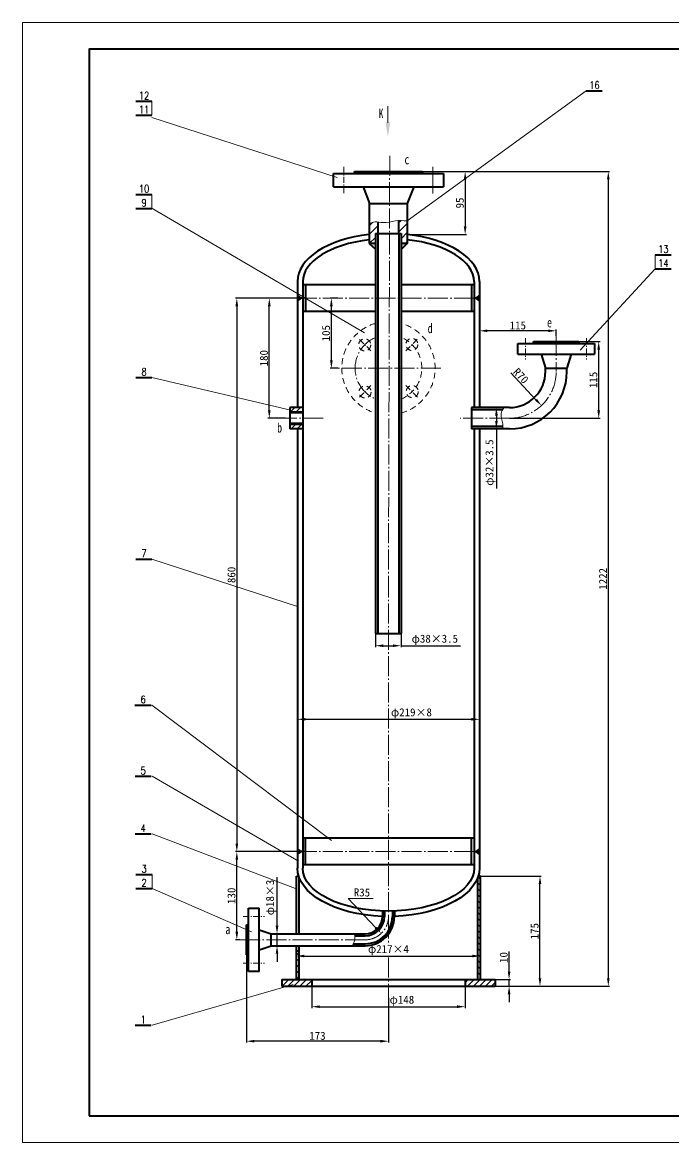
# Model space of a CAD drawing. Extents: x 588 to 7439, y -1551 to 1674.
# Drawn here: x 5063 to 6039, y -6 to 1674 of the extents above; entities that cross this region are included whole.
import ezdxf
from ezdxf.enums import TextEntityAlignment as Align

# ---------------------------------------------------------------- set-up
doc = ezdxf.new("R2010")
doc.units = 0
doc.header["$LTSCALE"] = 12
doc.header["$PDMODE"] = 1
for name, pattern in [('XX-L', [1.25, 0.75, -0.5]), ('ZXX-L', [3.28, 2.5, -0.3, 0.18, -0.3]), ('ZXX-S', [1.27, 0.75, -0.2, 0.12, -0.2])]:
    doc.linetypes.add(name, pattern=pattern)
doc.layers.get('Defpoints').update_dxf_attribs({"linetype": 'CONTINUOUS'})
for name, color, linetype, lineweight in [('A 粗实线', 1, 'CONTINUOUS', 40), ('B 细实线', 7, 'CONTINUOUS', 18), ('C 文 字', 2, 'CONTINUOUS', 20), ('D 短中心线', 3, 'ZXX-S', 18), ('E 长中心线', 3, 'ZXX-L', 18), ('G 长虚线', 6, 'XX-L', 20), ('J 标注尺寸', 2, 'CONTINUOUS', 18)]:
    doc.layers.add(name, color=color, linetype=linetype, lineweight=lineweight)
doc.styles.add('HZTXT', font='SIMFANG.TTF', dxfattribs={"width": 0.75})
doc.styles.add('ROMANC', font='romanc', dxfattribs={"width": 0.7, "height": 6})
doc.styles.get("Standard").update_dxf_attribs({"font": 'SIMFANG.TTF'})
doc.styles.add('标题中文', font='SIMFANG.TTF', dxfattribs={"width": 0.7})
doc.dimstyles.new('通用标注4.0', dxfattribs={"dimtxt": 12, "dimasz": 12, "dimexe": 2, "dimexo": 0, "dimgap": 2, "dimtad": 1, "dimdec": 0, "dimzin": 0, "dimdsep": 46, "dimtxsty": 'Standard', "dimcen": 0, "dimadec": 0, "dimazin": 0, "dimtfac": 0.375, "dimtdec": 0, "dimtmove": 0, "dimatfit": 3, "dimfxl": 0, "dimtzin": 0, "dimarcsym": 0})
pattern_1 = [(45, (-461.254, 0), (-6.735192, 6.735192), [])]

# ---------------------------------------------------------------- blocks, each defined once
blk = doc.blocks.new('*D90')
at = {"layer": 'Defpoints', "color": 0}
for p in [(5444.4, 307.6), (5454.1, 307.6), (5454.1, 289.6)]:
    blk.add_point(p, dxfattribs=at)
at = {"layer": 'J 标注尺寸', "color": 0, "lineweight": -2}
for p, q in [((5444.4, 319.6), (5444.4, 392.6)), ((5454.1, 307.6), (5442.4, 307.6)), ((5444.4, 289.6), (5444.4, 307.6)), ((5454.1, 289.6), (5442.4, 289.6)), ((5444.4, 277.6), (5444.4, 265.6))]:
    blk.add_line(p, q, dxfattribs=at)
at = {"layer": 'J 标注尺寸', "color": 0}
for points in [[(5442.4, 319.6), (5446.4, 319.6), (5444.4, 307.6)], [(5442.4, 277.6), (5446.4, 277.6), (5444.4, 289.6)]]:
    blk.add_solid(points, dxfattribs=at)
at = {"layer": 'J 标注尺寸', "color": 0, "insert": (5435.5, 362.1), "char_height": 12, "attachment_point": 5, "rotation": 90}
blk.add_mtext('φ18×3', dxfattribs=at)
blk = doc.blocks.new('*D87')
at = {"layer": 'Defpoints', "color": 0}
for p in [(5749.5, 394.1), (5838.7, 394.1), (5771.5, 229.1)]:
    blk.add_point(p, dxfattribs=at)
at = {"layer": 'J 标注尺寸', "color": 0, "lineweight": -2}
for p, q in [((5749.5, 394.1), (5840.7, 394.1)), ((5838.7, 241.1), (5838.7, 382.1)), ((5771.5, 229.1), (5840.7, 229.1))]:
    blk.add_line(p, q, dxfattribs=at)
at = {"layer": 'J 标注尺寸', "color": 0}
for points in [[(5836.7, 382.1), (5840.7, 382.1), (5838.7, 394.1)], [(5836.7, 241.1), (5840.7, 241.1), (5838.7, 229.1)]]:
    blk.add_solid(points, dxfattribs=at)
at = {"layer": 'J 标注尺寸', "color": 0, "insert": (5830.7, 311.6), "char_height": 12, "attachment_point": 5, "rotation": 90}
blk.add_mtext('175', dxfattribs=at)
blk = doc.blocks.new('*D86')
at = {"layer": 'Defpoints', "color": 0}
for p in [(5771.5, 239.1), (5792.4, 239.1), (5771.5, 229.1)]:
    blk.add_point(p, dxfattribs=at)
at = {"layer": 'J 标注尺寸', "color": 0, "lineweight": -2}
for p, q in [((5792.4, 251.1), (5792.4, 281)), ((5771.5, 239.1), (5794.4, 239.1)), ((5792.4, 229.1), (5792.4, 239.1)), ((5771.5, 229.1), (5794.4, 229.1)), ((5792.4, 217.1), (5792.4, 205.1))]:
    blk.add_line(p, q, dxfattribs=at)
at = {"layer": 'J 标注尺寸', "color": 0}
for points in [[(5790.4, 251.1), (5794.4, 251.1), (5792.4, 239.1)], [(5790.4, 217.1), (5794.4, 217.1), (5792.4, 229.1)]]:
    blk.add_solid(points, dxfattribs=at)
at = {"layer": 'J 标注尺寸', "color": 0, "insert": (5784.4, 272.1), "char_height": 12, "attachment_point": 5, "rotation": 90}
blk.add_mtext('10', dxfattribs=at)
blk = doc.blocks.new('*D89')
at = {"layer": 'Defpoints', "color": 0}
for p in [(5398.5, 276.1), (5611.5, 211.4), (5398.5, 146.6)]:
    blk.add_point(p, dxfattribs=at)
at = {"layer": 'J 标注尺寸', "color": 0, "lineweight": -2}
for p, q in [((5398.5, 276.1), (5398.5, 144.6)), ((5611.5, 211.4), (5611.5, 144.6)), ((5599.5, 146.6), (5410.5, 146.6))]:
    blk.add_line(p, q, dxfattribs=at)
at = {"layer": 'J 标注尺寸', "color": 0}
for points in [[(5410.5, 148.6), (5410.5, 144.6), (5398.5, 146.6)], [(5599.5, 148.6), (5599.5, 144.6), (5611.5, 146.6)]]:
    blk.add_solid(points, dxfattribs=at)
at = {"layer": 'J 标注尺寸', "color": 0, "insert": (5505, 154.6), "char_height": 12, "attachment_point": 5}
blk.add_mtext('173', dxfattribs=at)
blk = doc.blocks.new('*D94')
at = {"layer": 'Defpoints', "color": 0}
for p in [(5496.5, 229.1), (5726.5, 229.1), (5726.5, 198.3)]:
    blk.add_point(p, dxfattribs=at)
at = {"layer": 'J 标注尺寸', "color": 0, "lineweight": -2}
for p, q in [((5496.5, 229.1), (5496.5, 196.3)), ((5726.5, 229.1), (5726.5, 196.3)), ((5508.5, 198.3), (5714.5, 198.3))]:
    blk.add_line(p, q, dxfattribs=at)
at = {"layer": 'J 标注尺寸', "color": 0}
for points in [[(5508.5, 200.3), (5508.5, 196.3), (5496.5, 198.3)], [(5714.5, 200.3), (5714.5, 196.3), (5726.5, 198.3)]]:
    blk.add_solid(points, dxfattribs=at)
at = {"layer": 'J 标注尺寸', "color": 0, "insert": (5631.6, 207.2), "char_height": 12, "attachment_point": 5}
blk.add_mtext('φ148', dxfattribs=at)
blk = doc.blocks.new('*D88')
at = {"layer": 'Defpoints', "color": 0}
for p in [(5473.5, 276.3), (5749.5, 276.3), (5749.5, 274.3)]:
    blk.add_point(p, dxfattribs=at)
at = {"layer": 'J 标注尺寸', "color": 0, "lineweight": -2}
for p, q in [((5473.5, 276.3), (5473.5, 272.3)), ((5485.5, 274.3), (5737.5, 274.3)), ((5749.5, 276.3), (5749.5, 272.3))]:
    blk.add_line(p, q, dxfattribs=at)
at = {"layer": 'J 标注尺寸', "color": 0}
for points in [[(5485.5, 276.3), (5485.5, 272.3), (5473.5, 274.3)], [(5737.5, 276.3), (5737.5, 272.3), (5749.5, 274.3)]]:
    blk.add_solid(points, dxfattribs=at)
at = {"layer": 'J 标注尺寸', "color": 0, "insert": (5611.5, 283.2), "char_height": 12, "attachment_point": 5}
blk.add_mtext('φ217×4', dxfattribs=at)
blk = doc.blocks.new('*D85')
at = {"layer": 'Defpoints', "color": 0}
for p in [(5475, 621.9), (5748, 629.3), (5748, 621.9)]:
    blk.add_point(p, dxfattribs=at)
at = {"layer": 'J 标注尺寸', "color": 0, "lineweight": -2}
for p, q in [((5475, 621.9), (5475, 631.3)), ((5487, 629.3), (5736, 629.3)), ((5748, 621.9), (5748, 631.3))]:
    blk.add_line(p, q, dxfattribs=at)
at = {"layer": 'J 标注尺寸', "color": 0}
for points in [[(5487, 631.3), (5487, 627.3), (5475, 629.3)], [(5736, 631.3), (5736, 627.3), (5748, 629.3)]]:
    blk.add_solid(points, dxfattribs=at)
at = {"layer": 'J 标注尺寸', "color": 0, "insert": (5645.9, 638.2), "char_height": 12, "attachment_point": 5}
blk.add_mtext('φ219×8', dxfattribs=at)
blk = doc.blocks.new('*D95')
at = {"layer": 'Defpoints', "color": 0}
for p in [(5432.8, 1260.9), (5483, 1260.9), (5456.9, 1080.9)]:
    blk.add_point(p, dxfattribs=at)
at = {"layer": 'J 标注尺寸', "color": 0, "lineweight": -2}
for p, q in [((5483, 1260.9), (5430.8, 1260.9)), ((5432.8, 1092.9), (5432.8, 1248.9)), ((5456.9, 1080.9), (5430.8, 1080.9))]:
    blk.add_line(p, q, dxfattribs=at)
at = {"layer": 'J 标注尺寸', "color": 0}
for points in [[(5430.8, 1248.9), (5434.8, 1248.9), (5432.8, 1260.9)], [(5430.8, 1092.9), (5434.8, 1092.9), (5432.8, 1080.9)]]:
    blk.add_solid(points, dxfattribs=at)
at = {"layer": 'J 标注尺寸', "color": 0, "insert": (5424.8, 1170.9), "char_height": 12, "attachment_point": 5, "rotation": 90}
blk.add_mtext('180', dxfattribs=at)
blk = doc.blocks.new('*D96')
at = {"layer": 'Defpoints', "color": 0}
for p in [(5525.9, 1260.9), (5535.8, 1260.9), (5535.8, 1155.9)]:
    blk.add_point(p, dxfattribs=at)
at = {"layer": 'J 标注尺寸', "color": 0, "lineweight": -2}
for p, q in [((5535.8, 1260.9), (5523.9, 1260.9)), ((5525.9, 1167.9), (5525.9, 1248.9)), ((5535.8, 1155.9), (5523.9, 1155.9))]:
    blk.add_line(p, q, dxfattribs=at)
at = {"layer": 'J 标注尺寸', "color": 0}
for points in [[(5523.9, 1248.9), (5527.9, 1248.9), (5525.9, 1260.9)], [(5523.9, 1167.9), (5527.9, 1167.9), (5525.9, 1155.9)]]:
    blk.add_solid(points, dxfattribs=at)
at = {"layer": 'J 标注尺寸', "color": 0, "insert": (5517.9, 1208.4), "char_height": 12, "attachment_point": 5, "rotation": 90}
blk.add_mtext('105', dxfattribs=at)
blk = doc.blocks.new('*D97')
at = {"layer": 'Defpoints', "color": 0}
for p in [(5662.5, 1450.9), (5639.6, 1356.5), (5726.5, 1356.5)]:
    blk.add_point(p, dxfattribs=at)
at = {"layer": 'J 标注尺寸', "color": 0, "lineweight": -2}
for p, q in [((5662.5, 1450.9), (5728.5, 1450.9)), ((5726.5, 1438.9), (5726.5, 1368.5)), ((5639.6, 1356.5), (5728.5, 1356.5))]:
    blk.add_line(p, q, dxfattribs=at)
at = {"layer": 'J 标注尺寸', "color": 0}
for points in [[(5724.5, 1438.9), (5728.5, 1438.9), (5726.5, 1450.9)], [(5724.5, 1368.5), (5728.5, 1368.5), (5726.5, 1356.5)]]:
    blk.add_solid(points, dxfattribs=at)
at = {"layer": 'J 标注尺寸', "color": 0, "insert": (5718.5, 1403.7), "char_height": 12, "attachment_point": 5, "rotation": 90}
blk.add_mtext('95', dxfattribs=at)
blk = doc.blocks.new('*D98')
at = {"layer": 'Defpoints', "color": 0}
for p in [(5748, 1212), (5748, 1204.4), (5863, 1204.4)]:
    blk.add_point(p, dxfattribs=at)
at = {"layer": 'J 标注尺寸', "color": 0, "lineweight": -2}
for p, q in [((5748, 1204.4), (5748, 1214)), ((5851, 1212), (5760, 1212)), ((5863, 1204.4), (5863, 1214))]:
    blk.add_line(p, q, dxfattribs=at)
at = {"layer": 'J 标注尺寸', "color": 0}
for points in [[(5760, 1214), (5760, 1210), (5748, 1212)], [(5851, 1214), (5851, 1210), (5863, 1212)]]:
    blk.add_solid(points, dxfattribs=at)
at = {"layer": 'J 标注尺寸', "color": 0, "insert": (5805.5, 1220), "char_height": 12, "attachment_point": 5}
blk.add_mtext('115', dxfattribs=at)
blk = doc.blocks.new('*D99')
at = {"layer": 'Defpoints', "color": 0}
for p in [(5432.8, 1260.9), (5384.1, 430.9), (5487, 430.9)]:
    blk.add_point(p, dxfattribs=at)
at = {"layer": 'J 标注尺寸', "color": 0, "lineweight": -2}
for p, q in [((5432.8, 1260.9), (5382.1, 1260.9)), ((5384.1, 1248.9), (5384.1, 442.9)), ((5487, 430.9), (5382.1, 430.9))]:
    blk.add_line(p, q, dxfattribs=at)
at = {"layer": 'J 标注尺寸', "color": 0}
for points in [[(5382.1, 1248.9), (5386.1, 1248.9), (5384.1, 1260.9)], [(5382.1, 442.9), (5386.1, 442.9), (5384.1, 430.9)]]:
    blk.add_solid(points, dxfattribs=at)
at = {"layer": 'J 标注尺寸', "color": 0, "insert": (5376.1, 845.9), "char_height": 12, "attachment_point": 5, "rotation": 90}
blk.add_mtext('860', dxfattribs=at)
blk = doc.blocks.new('*D100')
at = {"layer": 'Defpoints', "color": 0}
for p in [(5384.1, 430.9), (5388.7, 430.9), (5388.7, 298.6)]:
    blk.add_point(p, dxfattribs=at)
at = {"layer": 'J 标注尺寸', "color": 0, "lineweight": -2}
for p, q in [((5388.7, 430.9), (5382.1, 430.9)), ((5384.1, 310.6), (5384.1, 418.9)), ((5388.7, 298.6), (5382.1, 298.6))]:
    blk.add_line(p, q, dxfattribs=at)
at = {"layer": 'J 标注尺寸', "color": 0}
for points in [[(5382.1, 418.9), (5386.1, 418.9), (5384.1, 430.9)], [(5382.1, 310.6), (5386.1, 310.6), (5384.1, 298.6)]]:
    blk.add_solid(points, dxfattribs=at)
at = {"layer": 'J 标注尺寸', "color": 0, "insert": (5376.1, 364.7), "char_height": 12, "attachment_point": 5, "rotation": 90}
blk.add_mtext('130', dxfattribs=at)
blk = doc.blocks.new('*D101')
at = {"layer": 'Defpoints', "color": 0}
for p in [(5728.5, 1450.9), (5840.7, 229.1), (5941.2, 229.1)]:
    blk.add_point(p, dxfattribs=at)
at = {"layer": 'J 标注尺寸', "color": 0, "lineweight": -2}
for p, q in [((5728.5, 1450.9), (5943.2, 1450.9)), ((5941.2, 1438.9), (5941.2, 241.1)), ((5840.7, 229.1), (5943.2, 229.1))]:
    blk.add_line(p, q, dxfattribs=at)
at = {"layer": 'J 标注尺寸', "color": 0}
for points in [[(5939.2, 1438.9), (5943.2, 1438.9), (5941.2, 1450.9)], [(5939.2, 241.1), (5943.2, 241.1), (5941.2, 229.1)]]:
    blk.add_solid(points, dxfattribs=at)
at = {"layer": 'J 标注尺寸', "color": 0, "insert": (5933.2, 840), "char_height": 12, "attachment_point": 5, "rotation": 90}
blk.add_mtext('1222', dxfattribs=at)
blk = doc.blocks.new('*D102')
at = {"layer": 'Defpoints', "color": 0}
for p in [(5793, 1150.9), (5841, 1099.9)]:
    blk.add_point(p, dxfattribs=at)
at = {"layer": 'J 标注尺寸', "color": 0, "lineweight": -2}
blk.add_line((5794.9, 1148.9), (5832.7, 1108.6), dxfattribs=at)
at = {"layer": 'J 标注尺寸', "color": 0}
blk.add_solid([(5834.2, 1110), (5831.3, 1107.2), (5841, 1099.9)], dxfattribs=at)
at = {"layer": 'J 标注尺寸', "color": 0, "insert": (5810, 1144.4), "char_height": 12, "attachment_point": 5, "rotation": 313.2647}
blk.add_mtext('R70', dxfattribs=at)
blk = doc.blocks.new('*D103')
at = {"layer": 'Defpoints', "color": 0}
for p in [(5773.4, 1096.9), (5773.4, 1064.9), (5773.4, 1064.9)]:
    blk.add_point(p, dxfattribs=at)
at = {"layer": 'J 标注尺寸', "color": 0, "lineweight": -2}
for p, q in [((5773.4, 1096.9), (5771.4, 1096.9)), ((5773.4, 1084.9), (5773.4, 1076.9)), ((5773.4, 1064.9), (5771.4, 1064.9)), ((5773.4, 1064.9), (5773.4, 975.7))]:
    blk.add_line(p, q, dxfattribs=at)
at = {"layer": 'J 标注尺寸', "color": 0}
for points in [[(5771.4, 1084.9), (5775.4, 1084.9), (5773.4, 1096.9)], [(5771.4, 1076.9), (5775.4, 1076.9), (5773.4, 1064.9)]]:
    blk.add_solid(points, dxfattribs=at)
at = {"layer": 'J 标注尺寸', "color": 0, "insert": (5764.5, 1014.3), "char_height": 12, "attachment_point": 5, "rotation": 90}
blk.add_mtext('φ32×3.5', dxfattribs=at)
blk = doc.blocks.new('*D104')
at = {"layer": 'Defpoints', "color": 0}
for p in [(5591.9, 757.8), (5630.4, 757.8), (5630.4, 739.7)]:
    blk.add_point(p, dxfattribs=at)
at = {"layer": 'J 标注尺寸', "color": 0, "lineweight": -2}
for p, q in [((5591.9, 757.8), (5591.9, 737.7)), ((5630.4, 757.8), (5630.4, 737.7)), ((5603.9, 739.7), (5618.4, 739.7)), ((5630.4, 739.7), (5719.6, 739.7))]:
    blk.add_line(p, q, dxfattribs=at)
at = {"layer": 'J 标注尺寸', "color": 0}
for points in [[(5603.9, 741.7), (5603.9, 737.7), (5591.9, 739.7)], [(5618.4, 741.7), (5618.4, 737.7), (5630.4, 739.7)]]:
    blk.add_solid(points, dxfattribs=at)
at = {"layer": 'J 标注尺寸', "color": 0, "insert": (5681, 748.6), "char_height": 12, "attachment_point": 5}
blk.add_mtext('φ38×3.5', dxfattribs=at)
blk = doc.blocks.new('*D105')
at = {"layer": 'Defpoints', "color": 0}
for p in [(5897, 1195.9), (5926.8, 1195.9), (5793, 1080.9)]:
    blk.add_point(p, dxfattribs=at)
at = {"layer": 'J 标注尺寸', "color": 0, "lineweight": -2}
for p, q in [((5897, 1195.9), (5928.8, 1195.9)), ((5926.8, 1092.9), (5926.8, 1183.9)), ((5793, 1080.9), (5928.8, 1080.9))]:
    blk.add_line(p, q, dxfattribs=at)
at = {"layer": 'J 标注尺寸', "color": 0}
for points in [[(5924.8, 1183.9), (5928.8, 1183.9), (5926.8, 1195.9)], [(5924.8, 1092.9), (5928.8, 1092.9), (5926.8, 1080.9)]]:
    blk.add_solid(points, dxfattribs=at)
at = {"layer": 'J 标注尺寸', "color": 0, "insert": (5918.8, 1138.4), "char_height": 12, "attachment_point": 5, "rotation": 90}
blk.add_mtext('115', dxfattribs=at)

msp = doc.modelspace()

# ---------------------------------------------------------------- hatches: boundary and pattern name
at = {"layer": 'A 粗实线'}
h = msp.add_hatch(color=256, dxfattribs=at)
h.paths.add_polyline_path([(5591.9, 1342.8), (5582.6, 1342.8), (5591.9, 1334.3)])
h.paths.add_polyline_path([(5639.3, 1342.8), (5630.4, 1342.8), (5630.4, 1334.2)])
at = {"layer": 'B 细实线'}
h = msp.add_hatch(dxfattribs=at)
h.set_pattern_fill('ANSI31', color=256, scale=3, style=0)
h.set_pattern_definition(pattern_1)
edge = h.paths.add_edge_path()
edge.add_spline(control_points=[(5595.6, 1375.2), (5594.2, 1375.3), (5589.8, 1375.6), (5585.5, 1374), (5582.6, 1372.8)], knot_values=[0, 0, 0, 0, 4.255503, 13.399215, 13.399215, 13.399215, 13.399215], degree=3, periodic=0)
edge.add_line((5582.6, 1372.8), (5582.6, 1342.8))
edge.add_line((5582.6, 1342.8), (5591.9, 1342.8))
edge.add_line((5591.9, 1342.8), (5591.9, 1357.8))
edge.add_line((5591.9, 1357.8), (5595.6, 1357.8))
edge.add_line((5595.6, 1357.8), (5595.6, 1375.2))
h = msp.add_hatch(dxfattribs=at)
h.set_pattern_fill('ANSI31', color=256, scale=3, style=0)
h.set_pattern_definition(pattern_1)
edge = h.paths.add_edge_path()
edge.add_spline(control_points=[(5639.6, 1376.8), (5635.3, 1377.1), (5631, 1377.4), (5626.6, 1377.2)], knot_values=[44.607252, 44.607252, 44.607252, 44.607252, 57.584583, 57.584583, 57.584583, 57.584583], degree=3, periodic=0)
edge.add_line((5626.6, 1377.2), (5626.6, 1357.8))
edge.add_line((5626.6, 1357.8), (5630.4, 1357.8))
edge.add_line((5630.4, 1357.8), (5630.4, 1342.8))
edge.add_line((5630.4, 1342.8), (5639.6, 1342.8))
edge.add_line((5639.6, 1342.8), (5639.6, 1376.8))
h = msp.add_hatch(dxfattribs=at)
h.set_pattern_fill('ANSI31', color=256, scale=2, angle=90, style=0)
h.set_pattern_definition([(135, (2663.382, 0), (-4.490128, -4.490128), [])])
h.paths.add_polyline_path([(5477.5, 282.3), (5473.5, 282.3), (5473.5, 239.1), (5477.5, 239.1)])
edge = h.paths.add_edge_path()
edge.add_line((5749.5, 394.1), (5746.2, 394.1))
edge.add_ellipse((5611.5, 405.9), major_axis=(-136.5, 0), ratio=0.529304, start_angle=169.0174, end_angle=170.6404, ccw=False)
edge.add_line((5745.5, 392.1), (5745.5, 239.1))
edge.add_line((5745.5, 239.1), (5749.5, 239.1))
edge.add_line((5749.5, 239.1), (5749.5, 394.1))
h = msp.add_hatch(dxfattribs=at)
h.set_pattern_fill('ANSI31', color=256, scale=2, style=0)
h.set_pattern_definition([(45, (2663.382, 0), (-4.490128, 4.490128), [])])
h.paths.add_polyline_path([(5496.5, 239.1), (5451.5, 239.1), (5451.5, 229.1), (5496.5, 229.1)])
h.paths.add_polyline_path([(5771.5, 239.1), (5726.5, 239.1), (5726.5, 229.1), (5771.5, 229.1)])

# ---------------------------------------------------------------- linework, layer by layer
at = {"layer": 'A 粗实线'}
for p, q in [((5908.1, 1572.1), (5932.2, 1572.1)), ((5232.7, 1556.3), (5256.7, 1556.3)), ((5232.7, 1535.2), (5256.7, 1535.2)), ((5529, 1447.9), (5694, 1447.9)), ((5529, 1427.9), (5529, 1447.9)), ((5560.5, 1450.9), (5662.5, 1450.9)), ((5560.5, 1447.9), (5560.5, 1450.9)), ((5662.5, 1450.9), (5662.5, 1447.9)), ((5694, 1447.9), (5694, 1427.9)), ((5232.7, 1416.6), (5256.7, 1416.6)), ((5529, 1427.9), (5694, 1427.9)), ((5573.5, 1427.9), (5583, 1402.8)), ((5649.5, 1427.9), (5639.6, 1402.8)), ((5232.7, 1395.5), (5256.7, 1395.5)), ((5582.6, 1402.8), (5639.6, 1402.8)), ((5582.6, 1402.8), (5582.6, 1342.8)), ((5639.6, 1402.8), (5639.6, 1342.8)), ((5595.6, 1375.2), (5595.6, 1357.8)), ((5626.6, 1377.2), (5626.6, 1357.8)), ((5591.9, 1357.8), (5630.4, 1357.8)), ((5591.9, 1357.8), (5591.9, 1342.8)), ((5591.9, 1357.8), (5591.9, 757.8)), ((5595.4, 1357.8), (5595.4, 757.8)), ((5626.9, 1357.8), (5626.9, 757.8)), ((5630.4, 1357.8), (5630.4, 1342.8)), ((5630.4, 1357.8), (5630.4, 757.8)), ((5591.9, 1342.8), (5582.6, 1342.8)), ((5582.6, 1342.8), (5591.9, 1334.3)), ((5639.3, 1342.8), (5630.3, 1334.1)), ((5639.6, 1342.8), (5630.4, 1342.8)), ((6011.4, 1326), (6035.5, 1326)), ((6011.4, 1304.9), (6035.5, 1304.9)), ((5475, 1285.9), (5475, 1186.9)), ((5483, 1285.9), (5483, 405.9)), ((5591.9, 1280.9), (5483, 1280.9)), ((5487, 1280.9), (5487, 1240.9)), ((5740, 1280.9), (5630.4, 1280.9)), ((5736, 1280.9), (5736, 1240.9)), ((5740, 1285.9), (5740, 1102.2)), ((5748, 1285.9), (5748, 1102.8)), ((5483, 1260.9), (5475, 1260.9)), ((5591.9, 1240.9), (5483, 1240.9)), ((5740, 1240.9), (5630.4, 1240.9)), ((5805.5, 1176.9), (5805.5, 1192.9)), ((5805.5, 1192.9), (5920.5, 1192.9)), ((5829, 1192.9), (5829, 1195.9)), ((5829, 1195.9), (5897, 1195.9)), ((5897, 1195.9), (5897, 1192.9)), ((5920.5, 1192.9), (5920.5, 1176.9)), ((5475, 1186.9), (5475, 1096.9)), ((5805.5, 1176.9), (5920.5, 1176.9)), ((5840.5, 1176.9), (5847, 1155.9)), ((5885.5, 1176.9), (5879, 1155.9)), ((5847, 1155.9), (5879, 1155.9)), ((5847, 1150.9), (5847, 1155.9)), ((5879, 1150.9), (5879, 1155.9)), ((5232.7, 1141.9), (5256.8, 1141.9)), ((5483, 1096.9), (5463.8, 1096.9)), ((5463.8, 1096.9), (5463.8, 1064.9)), ((5793, 1096.9), (5735.9, 1096.9)), ((5735.9, 1096.9), (5735.9, 1064.9)), ((5782.7, 1093.4), (5735.9, 1093.4)), ((5740, 1102.2), (5740, 1096.9)), ((5748, 1102.8), (5748, 1096.9)), ((5483, 1088.9), (5463.8, 1088.9)), ((5483, 1072.9), (5463.8, 1072.9)), ((5483, 1064.9), (5463.8, 1064.9)), ((5475, 1064.9), (5475, 405.9)), ((5783.1, 1068.4), (5735.9, 1068.4)), ((5793, 1064.9), (5735.9, 1064.9)), ((5740, 1064.9), (5740, 405.9)), ((5748, 1064.9), (5748, 405.9)), ((5232.7, 869.7), (5256.7, 869.7)), ((5591.9, 757.8), (5630.4, 757.8)), ((5231.3, 650.6), (5255.4, 650.6)), ((5231.4, 544), (5255.4, 544)), ((5231.4, 457.7), (5255.4, 457.7)), ((5740, 450.9), (5483, 450.9)), ((5487, 410.9), (5487, 450.9)), ((5736, 410.9), (5736, 450.9)), ((5483, 430.9), (5475, 430.9)), ((5740, 410.9), (5483, 410.9)), ((5232.8, 396.6), (5256.9, 396.6)), ((5473.5, 307.6), (5473.5, 394.1)), ((5473.5, 394.1), (5476.8, 394.1)), ((5477.5, 307.6), (5477.5, 392.1)), ((5745.5, 239.1), (5745.5, 392.1)), ((5749.5, 394.1), (5746.2, 394.1)), ((5749.5, 239.1), (5749.5, 394.1)), ((5232.8, 375.5), (5256.9, 375.5)), ((5401.5, 251.1), (5401.5, 346.1)), ((5401.5, 346.1), (5417.5, 346.1)), ((5417.5, 251.1), (5417.5, 346.1)), ((5602.5, 341.6), (5602.5, 333.6)), ((5605.5, 341.6), (5605.5, 333.6)), ((5617.5, 341.6), (5617.5, 333.6)), ((5620.5, 341.6), (5620.5, 333.6)), ((5398.5, 276.1), (5398.5, 321.1)), ((5398.5, 321.1), (5401.5, 321.1)), ((5417.5, 313.6), (5435.5, 307.6)), ((5435.5, 307.6), (5576.5, 307.6)), ((5435.5, 289.6), (5435.5, 307.6)), ((5561, 304.6), (5576.5, 304.6)), ((5417.5, 283.6), (5435.5, 289.6)), ((5435.5, 298.6), (5435.5, 298.6)), ((5435.5, 289.6), (5576.5, 289.6)), ((5473.5, 239.1), (5473.5, 289.6)), ((5477.5, 239.1), (5477.5, 289.6)), ((5558.8, 292.6), (5576.5, 292.6)), ((5401.5, 276.1), (5398.5, 276.1)), ((5473.5, 282.3), (5477.5, 282.3)), ((5417.5, 251.1), (5401.5, 251.1)), ((5451.5, 239.1), (5771.5, 239.1)), ((5451.5, 239.1), (5451.5, 229.1)), ((5496.5, 239.1), (5496.5, 229.1)), ((5726.5, 239.1), (5726.5, 229.1)), ((5771.5, 239.1), (5771.5, 229.1)), ((5451.5, 229.1), (5771.5, 229.1)), ((5231.4, 170.6), (5255.4, 170.6))]:
    msp.add_line(p, q, dxfattribs=at)
at = {"layer": 'A 粗实线', "color": 5}
msp.add_lwpolyline([(5162.5, 34.5), (7398.5, 34.5), (7398.5, 1634.5), (5162.5, 1634.5)], close=True, dxfattribs=at)
at = {"layer": 'A 粗实线'}
for centre, radius, end in [((5793, 1150.9), 54, 0), ((5793, 1150.9), 86, 0), ((5576.5, 333.6), 41, 360), ((5576.5, 333.6), 44, 360), ((5576.5, 333.6), 29, 360), ((5576.5, 333.6), 26, 360)]:
    msp.add_arc(centre, radius, 270, end, dxfattribs=at)
for major_axis, ratio, start_param, end_param in [((-136.5, 0), 0.529304, 4.925445, 6.283185), ((-128.5, 0), 0.5, 4.938933, 6.283185), ((-136.5, 0), 0.529304, 3.141593, 4.504765), ((-128.5, 0), 0.5, 3.141593, 4.491632)]:
    msp.add_ellipse((5611.5, 1285.9), major_axis=major_axis, ratio=ratio, start_param=start_param, end_param=end_param, dxfattribs=at)
at = {"layer": 'A 粗实线', "extrusion": (0, 0, -1)}
for major_axis, ratio, start_param, end_param in [((-136.5, 0), 0.529304, 4.778371, 6.283185), ((-128.5, 0), 0.5, 3.141593, 6.283185), ((-136.5, 0), 0.529304, 3.141593, 4.646407)]:
    msp.add_ellipse((5611.5, 405.9), major_axis=major_axis, ratio=ratio, start_param=start_param, end_param=end_param, dxfattribs=at)
at = {"layer": 'A 粗实线'}
for points in [[(5483, 1260.9), (5475, 1266.5), (5475, 1255.3)], [(5740, 1260.9), (5748, 1266.5), (5748, 1255.3)], [(5483, 430.9), (5475, 425.3), (5475, 436.5)], [(5740, 430.9), (5748, 425.3), (5748, 436.5)]]:
    msp.add_solid(points, dxfattribs=at)
at = {"layer": 'B 细实线'}
for p, q in [((5639.6, 1376.8), (5908.1, 1572.1)), ((5256.7, 1535.2), (5256.7, 1556.3)), ((5610.6, 1548.8), (5610.6, 1524.1)), ((5534.5, 1441.8), (5256.7, 1531.7)), ((5678.2, 1457.9), (5678.2, 1417.9)), ((5256.7, 1395.5), (5256.7, 1416.6)), ((5575.8, 1208.9), (5255.5, 1396.5)), ((6011.4, 1304.9), (6011.4, 1326)), ((5899.1, 1182.8), (6011.4, 1304.9)), ((5464.9, 1092.8), (5256.8, 1141.9)), ((5464.9, 1090.9), (5470.9, 1096.9)), ((5473.8, 1090.9), (5479.8, 1096.9)), ((5483, 1090.9), (5463.8, 1090.9)), ((5463.8, 1089.8), (5464.9, 1090.9)), ((5471.8, 1088.9), (5473.8, 1090.9)), ((5480.8, 1088.9), (5482.8, 1090.9)), ((5482.8, 1090.9), (5483, 1091)), ((5463.8, 1071.8), (5464.8, 1072.9)), ((5483, 1070.9), (5463.8, 1070.9)), ((5465.8, 1064.9), (5471.8, 1070.9)), ((5471.8, 1070.9), (5473.8, 1072.9)), ((5474.8, 1064.9), (5480.8, 1070.9)), ((5480.8, 1070.9), (5482.8, 1072.9)), ((5476.4, 798.2), (5256.7, 869.7)), ((5525.9, 447.7), (5256.8, 650.6)), ((5476.5, 416.4), (5256.9, 544)), ((5474.6, 374.5), (5256.9, 457.7)), ((5256.9, 375.5), (5256.9, 396.6)), ((5405.9, 310.7), (5256.9, 375.5)), ((5468.8, 231.5), (5256.9, 170.6))]:
    msp.add_line(p, q, dxfattribs=at)
msp.add_lwpolyline([(5062.5, -5.5), (7438.5, -5.5), (7438.5, 1674.5), (5062.5, 1674.5)], close=True, dxfattribs=at)
for points in [[(5582.6, 1372.8), (5591.4, 1375.3), (5603.1, 1374.2), (5621.9, 1376.8), (5639.6, 1376.8)], [(5784.9, 1096.9), (5780.6, 1088.1), (5782.9, 1072.4), (5782.9, 1064.9)]]:
    msp.add_spline(points, degree=3, dxfattribs=at)
msp.add_open_spline([(5560.2, 307.6), (5560.8, 305.5), (5562.1, 299.4), (5559.4, 293.5), (5557.2, 289.6)], degree=3, knots=[7.092396, 7.092396, 7.092396, 7.092396, 13.651819, 26.308504, 26.308504, 26.308504, 26.308504], dxfattribs=at)
msp.add_solid([(5607.1, 1524.1), (5614.1, 1524.1), (5610.6, 1503.1)], dxfattribs=at)
at = {"layer": 'D 短中心线'}
for p, q in [((5544.7, 1457.9), (5544.7, 1417.9)), ((5585.3, 1182), (5566.8, 1200.2)), ((5637.7, 1182), (5655.9, 1200.5)), ((5817.2, 1200.9), (5817.2, 1168.9)), ((5908.7, 1200.9), (5908.7, 1168.9)), ((5585.3, 1129.7), (5567.1, 1111.2)), ((5637.7, 1129.7), (5656.2, 1111.5)), ((5393.5, 333.6), (5425.5, 333.6)), ((5393.5, 263.6), (5425.5, 263.6))]:
    msp.add_line(p, q, dxfattribs=at)
at = {"layer": 'E 长中心线'}
for p, q in [((5613.4, 1474.3), (5611.5, 842.2)), ((5740, 1260.9), (5483, 1260.9)), ((5863, 1204.4), (5863, 1150.9)), ((5689.8, 1155.9), (5535.8, 1155.9)), ((5513.6, 1080.9), (5456.9, 1080.9)), ((5793, 1080.9), (5718.8, 1080.9)), ((5611.5, 842.2), (5611.5, 291.1)), ((5740, 430.9), (5483, 430.9)), ((5576.5, 298.6), (5388.7, 298.6)), ((5611.5, 271.9), (5611.5, 211.4))]:
    msp.add_line(p, q, dxfattribs=at)
for centre, radius, start, end in [((5611.5, 1155.9), 50, 113.0947, 246.9053), ((5793, 1150.9), 70, 270, 0), ((5576.5, 333.6), 35, 270, 0)]:
    msp.add_arc(centre, radius, start, end, dxfattribs=at)
at = {"layer": 'G 长虚线'}
for centre in [(5575.9, 1190.9), (5646.6, 1191.5), (5576.4, 1120.2), (5647.1, 1120.8)]:
    msp.add_circle(centre, 9, dxfattribs=at)
for radius, start, end in [(70, 106.2709, 253.7291), (70, 285.6536, 74.3464), (50, 292.1943, 67.8057)]:
    msp.add_arc((5611.5, 1155.9), radius, start, end, dxfattribs=at)
at = {"layer": 'J 标注尺寸'}
for q in [(5592.3, 316.9), (5588.5, 360.5)]:
    msp.add_line((5551, 360.5), q, dxfattribs=at)
msp.add_solid([(5593.8, 318.3), (5590.9, 315.5), (5600.6, 308.2)], dxfattribs=at)

# ---------------------------------------------------------------- texts
at = {"layer": 'C 文 字', "style": 'ROMANC', "width": 0.8}
for s, height, p in [('16', 11.29, (5920.4, 1580.5)), ('12', 11.29, (5245, 1564.7)), ('11', 11.29, (5245, 1543.7)), ('10', 11.29, (5245, 1425.1)), ('9', 11.3, (5245, 1404)), ('13', 11.29, (6023.7, 1334.5)), ('14', 11.29, (6023.7, 1313.4)), ('8', 11.3, (5245, 1150.4)), ('7', 11.3, (5245, 878.2)), ('6', 11.3, (5243.6, 659.1)), ('5', 11.3, (5243.7, 552.4)), ('4', 11.3, (5243.7, 466.1)), ('3', 11.3, (5245.1, 405)), ('2', 11.3, (5245.1, 384)), ('1', 11.3, (5243.7, 179))]:
    msp.add_text(s, height=height, dxfattribs=at).set_placement(p, align=Align.MIDDLE)
at = {"layer": 'C 文 字', "char_height": 14.4, "width": 230.4, "attachment_point": 1, "style": 'HZTXT'}
for s, insert in [('c', (5635.5, 1476.1)), ('e', (5849.3, 1231.6)), ('d', (5670.3, 1222.9)), ('b', (5444.6, 1073.8)), ('a', (5366.9, 321.6))]:
    msp.add_mtext(s, dxfattribs=dict(at, insert=insert))
at = {"layer": 'J 标注尺寸', "style": '标题中文', "width": 0.7}
msp.add_text('K', height=14, dxfattribs=at).set_placement((5597.1, 1530.9))
at = {"layer": 'J 标注尺寸', "insert": (5571.8, 369.6), "char_height": 12, "attachment_point": 5, "rotation": 359.1506}
msp.add_mtext('R35', dxfattribs=at)

# ---------------------------------------------------------------- dimensions: what is measured, and where the dimension line sits
at = {"layer": 'J 标注尺寸'}
for base, p1, p2, text, picture, middle in [((5726.5, 1356.5), (5662.5, 1450.9), (5639.6, 1356.5), '95', '*D97', (5718.5, 1403.7)), ((5384.1, 430.9), (5432.8, 1260.9), (5487, 430.9), '860', '*D99', (5376.1, 845.9)), ((5773.4, 1064.9), (5773.4, 1096.9), (5773.4, 1064.9), 'φ32×3.5', '*D103', (5764.5, 1014.3)), ((5384.1, 430.9), (5388.7, 298.6), (5388.7, 430.9), '130', '*D100', (5376.1, 364.7)), ((5838.7, 394.1), (5771.5, 229.1), (5749.5, 394.1), '175', '*D87', (5830.7, 311.6))]:
    dim = msp.add_linear_dim(base=base, p1=p1, p2=p2, angle=90, text=text, dimstyle='通用标注4.0', dxfattribs=at)
    dim.commit()
    dim.dimension.update_dxf_attribs({"geometry": picture, "text_midpoint": middle})
for base, p1, p2, picture, middle in [((5941.2, 229.1), (5728.5, 1450.9), (5840.7, 229.1), '*D101', (5933.2, 840)), ((5432.8, 1260.9), (5456.9, 1080.9), (5483, 1260.9), '*D95', (5424.8, 1170.9)), ((5525.9, 1260.9), (5535.8, 1155.9), (5535.8, 1260.9), '*D96', (5517.9, 1208.4)), ((5926.8, 1195.9), (5793, 1080.9), (5897, 1195.9), '*D105', (5918.8, 1138.4))]:
    dim = msp.add_linear_dim(base=base, p1=p1, p2=p2, angle=90, dimstyle='通用标注4.0', dxfattribs=at)
    dim.commit()
    dim.dimension.update_dxf_attribs({"geometry": picture, "text_midpoint": middle})
dim = msp.add_linear_dim(base=(5748, 1212), p1=(5863, 1204.4), p2=(5748, 1204.4), dimstyle='通用标注4.0', dxfattribs=at)
dim.commit()
dim.dimension.update_dxf_attribs({"geometry": '*D98', "text_midpoint": (5805.5, 1220)})
dim = msp.add_radius_dim(center=(5793, 1150.9), mpoint=(5841, 1099.9), dimstyle='通用标注4.0', dxfattribs=at)
dim.commit()
dim.dimension.update_dxf_attribs({"geometry": '*D102', "text_midpoint": (5804.2, 1138.9), "dimtype": 164})
for base, p1, p2, text, picture, middle in [((5630.4, 739.7), (5591.9, 757.8), (5630.4, 757.8), 'φ38×3.5', '*D104', (5681, 748.6)), ((5749.5, 274.3), (5473.5, 276.3), (5749.5, 276.3), 'φ217×4', '*D88', (5611.5, 283.2)), ((5398.5, 146.6), (5611.5, 211.4), (5398.5, 276.1), '173', '*D89', (5505, 154.6))]:
    dim = msp.add_linear_dim(base=base, p1=p1, p2=p2, text=text, dimstyle='通用标注4.0', dxfattribs=at)
    dim.commit()
    dim.dimension.update_dxf_attribs({"geometry": picture, "text_midpoint": middle})
for base, p1, p2, text, picture, middle in [((5748, 629.3), (5475, 621.9), (5748, 621.9), 'φ219×8', '*D85', (5645.9, 629.3)), ((5726.5, 198.3), (5496.5, 229.1), (5726.5, 229.1), 'φ148', '*D94', (5631.6, 198.3))]:
    dim = msp.add_linear_dim(base=base, p1=p1, p2=p2, text=text, dimstyle='通用标注4.0', dxfattribs=at)
    dim.commit()
    dim.dimension.update_dxf_attribs({"geometry": picture, "text_midpoint": middle, "dimtype": 160})
dim = msp.add_linear_dim(base=(5444.4, 307.6), p1=(5454.1, 289.6), p2=(5454.1, 307.6), angle=90, text='φ<>×3', dimstyle='通用标注4.0', dxfattribs=at)
dim.commit()
dim.dimension.update_dxf_attribs({"geometry": '*D90', "text_midpoint": (5444.4, 362.1), "dimtype": 160})
dim = msp.add_linear_dim(base=(5792.4, 239.1), p1=(5771.5, 229.1), p2=(5771.5, 239.1), angle=90, dimstyle='通用标注4.0', dxfattribs=at)
dim.commit()
dim.dimension.update_dxf_attribs({"geometry": '*D86', "text_midpoint": (5792.4, 272.1), "dimtype": 160})

doc.saveas('drawing.dxf')
